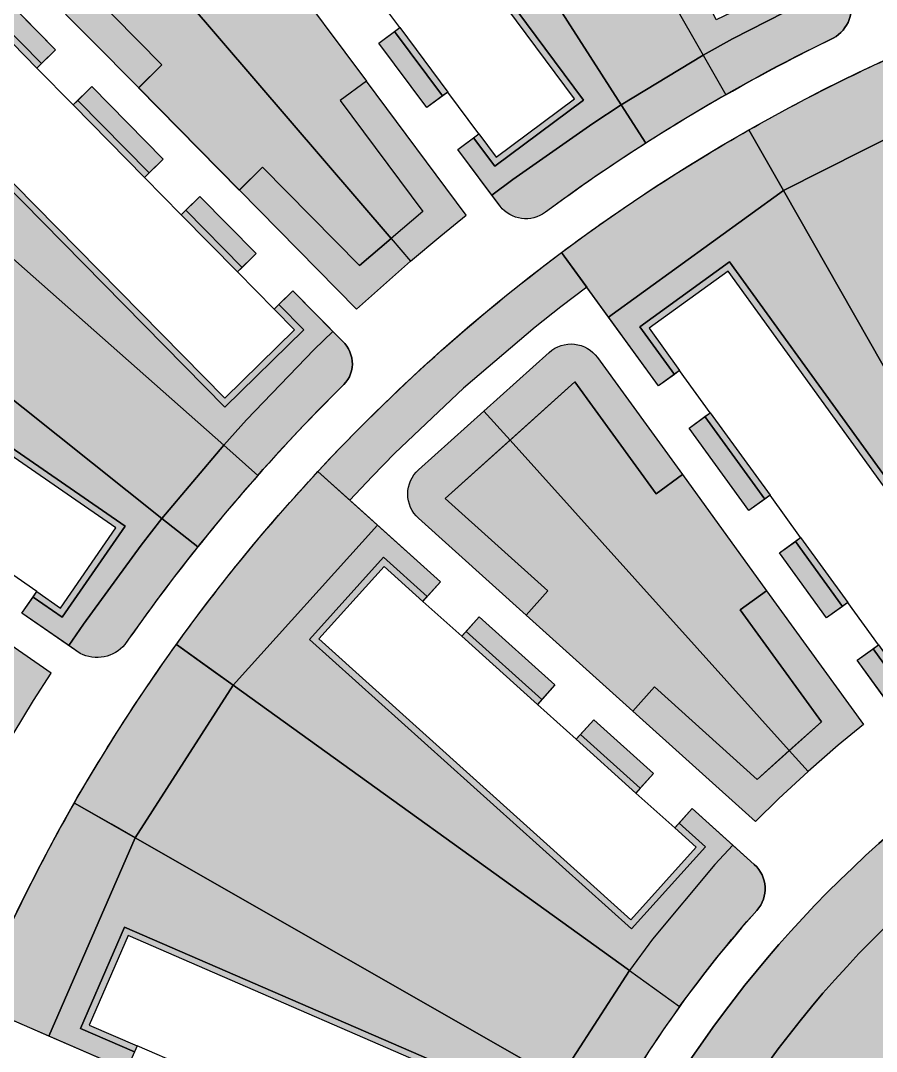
# Model space of a CAD drawing. Header units: millimetres. Extents: x 2240546 to 2245671, y 376439 to 383894.
# Drawn here: x 2243462.3 to 2243593.5, y 378367.7 to 378525.8 of the extents above; entities that cross this region are included whole.
import ezdxf

# ---------------------------------------------------------------- set-up
doc = ezdxf.new("R2010")
doc.units = ezdxf.units.MM
for name, color, linetype, true_color in [('благоустройство_внутридворовые_дороги', 7, 'Continuous', 0x000000), ('благоустройство_внутридворовые_площадки', 7, 'Continuous', 0x000000), ('благоустройство_внутриквартальные_дороги_парковки', 7, 'Continuous', 0x000000), ('благоустройство_зеленые насаждения', 7, 'Continuous', 0x000000), ('благоустройство_озеленение', 7, 'Continuous', 0x000000), ('благоустройство_отмостка', 7, 'Continuous', 0x000000), ('благоустройство_парковка', 7, 'Continuous', 0x000000), ('благоустройство_спорт', 7, 'Continuous', 0x000000)]:
    doc.layers.add(name, color=color, linetype=linetype, true_color=true_color)
for name, color, linetype, transparency in [('благоустройство_штриховка_внутридомовые_площадки', 221, 'Continuous', 0.5), ('благоустройство_штриховка_зеленые насаждения', 90, 'Continuous', 0.5), ('благоустройство_штриховка_озеленение', 105, 'Continuous', 0.5), ('благоустройство_штриховка_отмостка', 160, 'Continuous', 0.5), ('благоустройство_штриховка_парковка', 252, 'Continuous', 0.5), ('благоустройство_штриховка_спорт', 165, 'Continuous', 0.5)]:
    doc.layers.add(name, color=color, linetype=linetype, transparency=transparency)

msp = doc.modelspace()

# ---------------------------------------------------------------- hatches: boundary and pattern name
at = {"layer": 'благоустройство_штриховка_внутридомовые_площадки'}
h = msp.add_hatch(color=256, dxfattribs=at)
h.dxf.hatch_style = 1
edge = h.paths.add_edge_path()
edge.add_line((2243552.46131384, 378480.282424538), (2243545.259050907, 378490.220974117))
edge.add_arc((2243710.765032439, 378268.5533342677), 276.6383423880447, 119.6369249131792, 126.7464990737927, ccw=False)
edge.add_line((2243573.966785707, 378509.000859042), (2243579.265714299, 378499.6942706886))
edge.add_line((2243579.265714299, 378499.6942706886), (2243552.46131384, 378480.282424538))
h = msp.add_hatch(color=256, dxfattribs=at)
h.dxf.hatch_style = 1
edge = h.paths.add_edge_path()
edge.add_arc((2243710.765032456, 378268.5533342469), 276.6383424154741, 137.170087753151, 144.2673242001609, ccw=False)
edge.add_line((2243507.885374113, 378456.6187928646), (2243517.007844565, 378448.4039312209))
edge.add_line((2243517.007844565, 378448.4039312209), (2243494.907991005, 378423.84699579))
edge.add_line((2243494.907991005, 378423.84699579), (2243486.203691707, 378430.1113013518))
h = msp.add_hatch(color=256, dxfattribs=at)
h.dxf.hatch_style = 1
edge = h.paths.add_edge_path()
edge.add_arc((2243710.76503251, 378268.5533342208), 276.6383424749548, 150.2598012937497, 157.385551789985, ccw=False)
edge.add_line((2243470.564472544, 378405.7847574423), (2243479.860765886, 378400.4701680286))
edge.add_line((2243479.860765886, 378400.4701680286), (2243466.642505674, 378370.0466230443))
edge.add_line((2243466.642505674, 378370.0466230443), (2243455.396504688, 378374.9285546681))
at = {"layer": 'благоустройство_штриховка_зеленые насаждения'}
h = msp.add_hatch(color=256, dxfattribs=at)
h.dxf.hatch_style = 1
h.paths.add_polyline_path([(2243514.154310849, 378575.6192811422), (2243529.958523626, 378585.1874524048), (2243566.939416164, 378520.4632306718), (2243554.363666244, 378512.8493509231)])
h = msp.add_hatch(color=256, dxfattribs=at)
h.dxf.hatch_style = 1
h.paths.add_polyline_path([(2243494.907991005, 378423.84699579), (2243555.659036684, 378380.1257150419), (2243544.848126687, 378363.3176033436), (2243479.860765886, 378400.4701680286)])
h.paths.add_polyline_path([(2243604.096893894, 378512.2525234353), (2243634.17534873, 378443.6209095495), (2243616.302036558, 378434.6468182977), (2243579.265714299, 378499.6942706886)])
h = msp.add_hatch(color=256, dxfattribs=at)
h.dxf.hatch_style = 1
h.paths.add_polyline_path([(2243425.719481484, 378495.9044917342), (2243437.602319675, 378510.0509438718), (2243493.449219631, 378460.6745620545), (2243483.993546704, 378449.4179604802)])
h = msp.add_hatch(color=256, dxfattribs=at)
h.dxf.hatch_style = 1
edge = h.paths.add_edge_path()
edge.add_line((2243593.66338039, 378274.5991036266), (2243545.295394621, 378276.1021769981))
edge.add_arc((2243710.997436292, 378268.3318569374), 165.8841297050037, 116.28798406893279, 177.3151770714431, ccw=False)
edge.add_line((2243637.530146722, 378417.0601388852), (2243660.298217439, 378385.6420135075))
edge.add_line((2243660.298217439, 378385.6420135075), (2243658.747447706, 378340.0858715458))
edge.add_arc((2243652.743305081, 378338.6192884027), 6.180662972521711, 13.72639730233035, 109.4985481450196)
edge.add_line((2243650.680305019, 378344.4454900405), (2243596.954704733, 378321.4327583911))
edge.add_arc((2243599.334540586, 378315.4295750044), 6.457695367909973, 111.6248093942227, 178.8198301808216)
edge.add_line((2243592.878215078, 378315.5625802335), (2243591.64015812, 378279.1928360176))
edge.add_arc((2243597.239879109, 378278.9167157524), 5.606524552646424, 177.1770518018655, 230.3633112517504)
at = {"layer": 'благоустройство_штриховка_озеленение'}
h = msp.add_hatch(color=256, dxfattribs=at)
h.dxf.hatch_style = 1
h.paths.add_polyline_path([(2243562.003823485, 378586.222160274), (2243556.349988487, 378597.9358974691), (2243529.958523626, 378585.1874524048), (2243566.939416164, 378520.4632306718), (2243571.471364759, 378522.9991264229), (2243584.772627907, 378529.8471347567), (2243588.386939678, 378531.5610515658), (2243584.579653057, 378539.4490700372), (2243581.875258928, 378538.1404555772), (2243584.233030662, 378533.267861641), (2243568.970359204, 378525.8825035459), (2243540.061936058, 378585.6249312242), (2243555.324602662, 378593.0102993546), (2243559.253296391, 378584.8912227862)])
h.paths.add_polyline_path([(2243562.737858507, 378577.6899929176), (2243565.481279534, 378579.0174918894), (2243572.271332272, 378564.949714295), (2243569.541786494, 378563.6289293416)], flags=17)
h.paths.add_polyline_path([(2243573.026342048, 378556.4277130337), (2243575.748781773, 378557.7450594778), (2243581.102193863, 378546.6537449392), (2243578.39069366, 378545.3416919603)], flags=17)
h = msp.add_hatch(color=256, dxfattribs=at)
h.dxf.hatch_style = 1
h.paths.add_polyline_path([(2243503.147427609, 378541.272611398), (2243505.567885494, 378543.0704679721), (2243514.882237853, 378530.5305414305), (2243512.465698735, 378528.7355956202)], flags=17)
h.paths.add_polyline_path([(2243517.237954998, 378522.314892546), (2243519.65248716, 378524.1083476386), (2243526.99610511, 378514.2216237847), (2243524.584662581, 378512.4304635954)], flags=17)
h.paths.add_polyline_path([(2243498.375165686, 378547.6933220872), (2243490.614458953, 378558.1347549729), (2243514.154310849, 378575.6192811421), (2243554.363666244, 378512.8493509231), (2243550.0273341, 378510.0167116238), (2243537.773808614, 378501.390900097), (2243534.579888601, 378498.9826571768), (2243529.356928153, 378506.0097479963), (2243531.766363722, 378507.7994174652), (2243535.000088037, 378503.445849574), (2243548.611624275, 378513.5561777349), (2243509.036946977, 378566.8356250929), (2243495.425404096, 378556.725305881), (2243500.797630529, 378549.4926693807)])
h = msp.add_hatch(color=256, dxfattribs=at)
h.dxf.hatch_style = 1
h.paths.add_polyline_path([(2243465.517546307, 378519.1890340692), (2243467.667721689, 378521.30625666), (2243458.497083459, 378530.6254549479), (2243437.602319676, 378510.0509438723), (2243493.449219631, 378460.6745620545), (2243496.931677238, 378464.5429513866), (2243507.324209239, 378475.3105016481), (2243510.191591274, 378478.0935202388), (2243504.050335002, 378484.334261996), (2243501.911710045, 378482.2284128124), (2243505.716943893, 378478.3639523439), (2243493.635074812, 378466.4676884827), (2243447.06883892, 378513.7587052665), (2243459.150486541, 378525.6551940348)])
h.paths.add_polyline_path([(2243471.084814586, 378513.5351139582), (2243473.233223082, 378515.6505967425), (2243484.189640344, 378504.5166906358), (2243482.044710192, 378502.4046328885)], flags=17)
h.paths.add_polyline_path([(2243487.657714023, 378496.7042653738), (2243489.800862774, 378498.8145690214), (2243498.439110236, 378490.0363859832), (2243496.298703878, 378487.9287826995)], flags=17)
h = msp.add_hatch(color=256, dxfattribs=at)
h.dxf.hatch_style = 1
edge = h.paths.add_edge_path()
edge.add_arc((2243710.765032455, 378268.5533342401), 276.6383424200491, 113.64021781703599, 119.6369249132874, ccw=False)
edge.add_line((2243599.835226152, 378521.9765979124), (2243602.464543202, 378515.9771450292))
edge.add_line((2243602.464543202, 378515.9771450292), (2243604.096893894, 378512.2525234353))
edge.add_line((2243604.096893894, 378512.2525234353), (2243579.265714299, 378499.6942706887))
edge.add_line((2243579.265714299, 378499.6942706887), (2243577.213442379, 378503.298706874))
edge.add_line((2243577.213442379, 378503.298706874), (2243573.966785707, 378509.000859042))
h = msp.add_hatch(color=256, dxfattribs=at)
h.dxf.hatch_style = 1
edge = h.paths.add_edge_path()
edge.add_line((2243554.363666244, 378512.8493509231), (2243566.939416164, 378520.4632306718))
edge.add_line((2243566.939416164, 378520.4632306718), (2243570.412078881, 378514.3853516299))
edge.add_arc((2243710.997436092, 378268.3318572802), 283.3841293083692, 119.7419603053081, 122.6429372631651)
edge.add_line((2243558.139479996, 378506.9550120706), (2243554.363666244, 378512.8493509231))
h = msp.add_hatch(color=256, dxfattribs=at)
h.dxf.hatch_style = 1
h.paths.add_polyline_path([(2243552.46131384, 378480.282424538), (2243579.265714299, 378499.6942706886), (2243616.302036558, 378434.6468182977), (2243611.147201465, 378431.6040704582), (2243598.693718723, 378423.302048016), (2243595.479314931, 378420.9210070766), (2243590.571418929, 378427.6935129131), (2243593.002290627, 378429.4539592065), (2243596.183459349, 378425.0618405656), (2243609.916094415, 378435.0070657758), (2243570.987415741, 378488.7603221484), (2243557.238254277, 378478.8031236966), (2243562.539274556, 378471.5181284833), (2243560.095270637, 378469.7481717875)])
h.paths.add_polyline_path([(2243564.789645658, 378463.2703079098), (2243567.231626763, 378465.0387996766), (2243576.393878416, 378452.3873109477), (2243573.955847042, 378450.6216795904)], flags=17)
h.paths.add_polyline_path([(2243578.650227837, 378444.143807745), (2243581.086236396, 378445.9079741715), (2243588.309932649, 378435.9332959825), (2243585.877038134, 378434.1713847583)], flags=17)
h = msp.add_hatch(color=256, dxfattribs=at)
h.dxf.hatch_style = 1
h.paths.add_polyline_path([(2243409.061108582, 378471.7740544915), (2243425.719481484, 378495.9044917342), (2243483.993546704, 378449.4179604802), (2243480.800228704, 378445.3408634957), (2243471.975329301, 378433.2299319833), (2243469.726559723, 378429.9217913509), (2243462.519649991, 378434.8937395742), (2243464.237774489, 378437.3825203213), (2243468.700736309, 378434.3015252694), (2243478.33353393, 378448.2550862589), (2243423.715341597, 378485.9606251126), (2243414.082534805, 378472.0070704574), (2243421.496904636, 378466.888577922), (2243419.769559653, 378464.3864408871)])
h.paths.add_polyline_path([(2243426.35455098, 378459.8435456368), (2243428.080475689, 378462.3436253419), (2243440.935491232, 378453.4691960107), (2243439.212339735, 378450.9731334272)], flags=17)
h.paths.add_polyline_path([(2243445.797331063, 378446.4302381761), (2243447.519062287, 378448.9242434293), (2243457.654191217, 378441.9274813368), (2243455.934646443, 378439.4366432559)], flags=17)
h = msp.add_hatch(color=256, dxfattribs=at)
h.dxf.hatch_style = 1
edge = h.paths.add_edge_path()
edge.add_arc((2243710.765032446, 378268.5533342554), 276.6383424020987, 126.7464990734228, 137.1700877530171, ccw=False)
edge.add_line((2243545.259050907, 378490.2209741171), (2243549.115148731, 378484.8998660482))
edge.add_line((2243549.115148731, 378484.8998660482), (2243545.137036011, 378481.8685170563))
edge.add_line((2243545.137036011, 378481.8685170563), (2243541.213274159, 378478.762168169))
edge.add_line((2243541.213274159, 378478.762168169), (2243530.203461583, 378469.3818912695))
edge.add_line((2243530.203461583, 378469.3818912695), (2243519.711245627, 378459.4265215856))
edge.add_line((2243519.711245627, 378459.4265215856), (2243516.207199199, 378455.8534320408))
edge.add_line((2243516.207199199, 378455.8534320408), (2243512.771981435, 378452.2183617244))
edge.add_line((2243512.771981435, 378452.2183617244), (2243507.885374113, 378456.6187928645))
h = msp.add_hatch(color=256, dxfattribs=at)
h.dxf.hatch_style = 1
edge = h.paths.add_edge_path()
edge.add_line((2243483.993546704, 378449.4179604802), (2243493.449219631, 378460.6745620545))
edge.add_line((2243493.449219631, 378460.6745620545), (2243498.693437068, 378456.0379486932))
edge.add_arc((2243710.99743685, 378268.3318564825), 283.3841304242147, 138.5188708546422, 141.4198490001532)
edge.add_line((2243489.465702599, 378445.0526987628), (2243483.993546704, 378449.4179604802))
h = msp.add_hatch(color=256, dxfattribs=at)
h.dxf.hatch_style = 1
h.paths.add_polyline_path([(2243517.007844565, 378448.4039312209), (2243526.67530704, 378439.698299729), (2243524.656698291, 378437.4552604351), (2243517.959767084, 378443.4821146432), (2243506.617691321, 378430.8785448429), (2243555.950409073, 378386.4815062066), (2243567.292722282, 378399.0848669257), (2243563.261809962, 378402.7128728322), (2243565.269561602, 378404.9438479151), (2243571.486453076, 378399.3454847201), (2243568.762479997, 378396.3830276098), (2243559.205694209, 378384.8957970655), (2243555.659036684, 378380.1257150419), (2243494.907991005, 378423.84699579)])
h.paths.add_polyline_path([(2243530.603213539, 378432.1037375745), (2243532.62014992, 378434.344918565), (2243544.228008213, 378423.8919442488), (2243542.214337287, 378421.6543917686)], flags=17)
h.paths.add_polyline_path([(2243548.160865184, 378416.3028575247), (2243550.172863738, 378418.5385516974), (2243559.324723718, 378410.2972245811), (2243557.315299711, 378408.0643911961)], flags=17)
h = msp.add_hatch(color=256, dxfattribs=at)
h.dxf.hatch_style = 1
edge = h.paths.add_edge_path()
edge.add_line((2243486.203691707, 378430.1113013517), (2243491.538079589, 378426.2722518702))
edge.add_line((2243491.538079589, 378426.2722518702), (2243494.907991005, 378423.84699579))
edge.add_line((2243494.907991005, 378423.84699579), (2243479.860765886, 378400.4701680287))
edge.add_line((2243479.860765886, 378400.4701680287), (2243476.26461624, 378402.526047521))
edge.add_line((2243476.26461624, 378402.526047521), (2243470.564472544, 378405.7847574422))
edge.add_arc((2243710.765032425, 378268.553334267), 276.6383423784119, 144.2673241997732, 150.2598012933641, ccw=False)
h = msp.add_hatch(color=256, dxfattribs=at)
h.dxf.hatch_style = 1
h.paths.add_polyline_path([(2243466.642505675, 378370.0466230452), (2243479.860765886, 378400.4701680287), (2243544.848126687, 378363.3176033436), (2243541.933436723, 378358.0271698151), (2243535.441234255, 378344.5414693804), (2243533.886772723, 378340.8556320221), (2243526.217250257, 378344.1850007882), (2243527.413266028, 378346.9377872286), (2243532.387358095, 378344.7770098392), (2243539.143975358, 378360.3282443087), (2243478.271905679, 378386.775280704), (2243471.515280386, 378371.224053457), (2243479.778580435, 378367.6338578064), (2243478.576104552, 378364.866202575)])
h.paths.add_polyline_path([(2243485.914487312, 378361.6805828258), (2243487.115968113, 378364.4459477497), (2243501.442884769, 378358.2212634763), (2243500.243346953, 378355.4603705864)], flags=17)
h.paths.add_polyline_path([(2243507.581723463, 378352.2747535498), (2243508.7802662, 378355.033356134), (2243520.07587684, 378350.1256979408), (2243518.878865989, 378347.3706211924)], flags=17)
h = msp.add_hatch(color=256, dxfattribs=at)
h.dxf.hatch_style = 1
edge = h.paths.add_edge_path()
edge.add_line((2243555.659036684, 378380.1257150419), (2243563.350385791, 378374.5904089432))
edge.add_arc((2243709.707870053, 378269.1608431012), 180.377123142444, 144.2326625489847, 150.2691704766696)
edge.add_line((2243553.074726683, 378358.6145459377), (2243544.848126687, 378363.3176033436))
edge.add_line((2243544.848126687, 378363.3176033436), (2243555.659036684, 378380.1257150419))
at = {"layer": 'благоустройство_штриховка_отмостка'}
h = msp.add_hatch(color=256, dxfattribs=at)
h.dxf.hatch_style = 1
h.paths.add_polyline_path([(2243500.797630529, 378549.4926693807), (2243495.425404096, 378556.725305881), (2243509.036946977, 378566.8356250929), (2243548.611624275, 378513.5561777349), (2243535.000088037, 378503.445849574), (2243531.766363722, 378507.7994174652), (2243532.569138981, 378508.3956991797), (2243535.206581049, 378504.8449069711), (2243547.212567553, 378513.7626706478), (2243508.830453573, 378565.4365682233), (2243496.82446121, 378556.5188124403), (2243501.600404663, 378550.0889502593)])
h.paths.add_polyline_path([(2243519.65248716, 378524.1083476386), (2243520.455262419, 378524.7046293531), (2243527.798879854, 378514.8179051165), (2243526.99610511, 378514.2216237849)], flags=17)
h.paths.add_polyline_path([(2243505.567885494, 378543.0704679721), (2243506.370660753, 378543.6667496864), (2243515.685013112, 378531.126823145), (2243514.882237853, 378530.5305414306)], flags=17)
h = msp.add_hatch(color=256, dxfattribs=at)
h.dxf.hatch_style = 1
h.paths.add_polyline_path([(2243470.372270775, 378512.8334903297), (2243471.084814586, 378513.5351139584), (2243482.044710192, 378502.4046328884), (2243481.332164386, 378501.7030072948)], flags=17)
h.paths.add_polyline_path([(2243486.945173156, 378496.0026446442), (2243487.657714023, 378496.7042653738), (2243496.298703878, 378487.9287826995), (2243495.586158072, 378487.2271571059)], flags=17)
h.paths.add_polyline_path([(2243465.517546307, 378519.1890340693), (2243459.150486541, 378525.6551940348), (2243447.06883892, 378513.7587052665), (2243493.635074812, 378466.4676884827), (2243505.716943893, 378478.3639523439), (2243501.911710045, 378482.2284128125), (2243501.199164238, 378481.5267872187), (2243504.302558518, 378478.3750901111), (2243493.645995611, 378467.8818595372), (2243448.483010195, 378513.747784931), (2243459.139566203, 378524.2410225119), (2243464.8050005, 378518.4874084755)])
h = msp.add_hatch(color=256, dxfattribs=at)
h.dxf.hatch_style = 1
h.paths.add_polyline_path([(2243567.231626763, 378465.0387996766), (2243568.041543578, 378465.6253444352), (2243577.203790591, 378452.9738523464), (2243576.393878416, 378452.3873109478)], flags=17)
h.paths.add_polyline_path([(2243581.086236396, 378445.9079741715), (2243581.896149704, 378446.4945163911), (2243589.119849463, 378436.5198407411), (2243588.309932649, 378435.9332959826)], flags=17)
h.paths.add_polyline_path([(2243562.539274556, 378471.5181284833), (2243557.238254277, 378478.8031236966), (2243570.987415741, 378488.7603221484), (2243609.916094415, 378435.0070657758), (2243596.183459349, 378425.0618405656), (2243593.002290627, 378429.4539592066), (2243593.812204852, 378430.0405020898), (2243596.40657865, 378426.458119092), (2243608.519380093, 378435.2302547891), (2243570.764043158, 378487.3638610053), (2243558.651238727, 378478.5917352829), (2243563.349191024, 378472.1046729912)])
h = msp.add_hatch(color=256, dxfattribs=at)
h.dxf.hatch_style = 1
h.paths.add_polyline_path([(2243421.496904636, 378466.888577922), (2243414.082534805, 378472.0070704574), (2243423.715341597, 378485.9606251126), (2243478.33353393, 378448.2550862589), (2243468.700736309, 378434.3015252694), (2243464.237774489, 378437.3825203213), (2243464.805893567, 378438.2054664041), (2243468.445908606, 378435.6925909783), (2243476.942468892, 378448.0002586793), (2243423.970168759, 378484.5695597771), (2243415.473600384, 378472.2618976636), (2243422.065023845, 378467.7115241927)])
h.paths.add_polyline_path([(2243428.080475689, 378462.3436253419), (2243428.648593307, 378463.1665693081), (2243441.503610441, 378454.2921422815), (2243440.935491232, 378453.4691960107)], flags=17)
h.paths.add_polyline_path([(2243447.519062287, 378448.9242434293), (2243448.087177558, 378449.7471839959), (2243458.222310425, 378442.7504276076), (2243457.654191217, 378441.9274813368)], flags=17)
h = msp.add_hatch(color=256, dxfattribs=at)
h.dxf.hatch_style = 1
h.paths.add_polyline_path([(2243529.934276711, 378431.3604183162), (2243530.603213539, 378432.1037375746), (2243542.214337287, 378421.6543917686), (2243541.545395737, 378420.9110767592)], flags=17)
h.paths.add_polyline_path([(2243547.491923634, 378415.5595425153), (2243548.160865184, 378416.3028575248), (2243557.315299711, 378408.064391196), (2243556.646358591, 378407.3210766644)], flags=17)
h.paths.add_polyline_path([(2243524.656698291, 378437.4552604351), (2243517.959767084, 378443.4821146432), (2243506.617691321, 378430.8785448429), (2243555.950409073, 378386.4815062066), (2243567.292722282, 378399.0848669257), (2243563.261809962, 378402.7128728322), (2243562.592868566, 378401.9695579929), (2243565.880672188, 378399.0107228865), (2243555.876244369, 378387.8939947311), (2243508.029720844, 378430.9531232717), (2243518.034141355, 378442.0698580032), (2243523.987756741, 378436.7119454257)])
h = msp.add_hatch(color=256, dxfattribs=at)
h.dxf.hatch_style = 1
h.paths.add_polyline_path([(2243479.778580435, 378367.6338578064), (2243471.515280386, 378371.224053457), (2243478.271905679, 378386.775280704), (2243539.143975358, 378360.3282443087), (2243532.387358095, 378344.7770098392), (2243527.413266028, 378346.9377872286), (2243527.811754536, 378347.854960554), (2243531.868549761, 378346.0923852529), (2243537.828187815, 378359.80927029), (2243478.790589823, 378385.4596189721), (2243472.830942752, 378371.742737852), (2243480.177068943, 378368.5510311319)])
h.paths.add_polyline_path([(2243508.7802662, 378355.033356134), (2243509.178754708, 378355.9505294594), (2243520.474364482, 378351.0428692726), (2243520.07587684, 378350.1256979409)], flags=17)
h.paths.add_polyline_path([(2243487.514454469, 378365.36311612), (2243501.841373277, 378359.1384368017), (2243501.442884769, 378358.2212634762), (2243487.115968113, 378364.4459477497)], flags=17)
at = {"layer": 'благоустройство_штриховка_парковка'}
h = msp.add_hatch(color=256, dxfattribs=at)
h.dxf.hatch_style = 1
edge = h.paths.add_edge_path()
edge.add_line((2243480.425820818, 378515.4700541939), (2243465.545369455, 378530.5486241668))
edge.add_arc((2243470.304803576, 378533.703576104), 5.710160669862305, 133.6340874328012, 213.5397544226485, ccw=False)
edge.add_line((2243466.364505727, 378537.8363702842), (2243474.32242504, 378544.6525400724))
edge.add_line((2243474.32242504, 378544.6525400724), (2243477.349438943, 378541.1184679921))
edge.add_line((2243477.349438943, 378541.1184679921), (2243469.129560498, 378534.0778805426))
edge.add_line((2243469.129560498, 378534.0778805426), (2243483.988572835, 378518.9781591535))
edge.add_line((2243483.988572835, 378518.9781591535), (2243480.425820818, 378515.4700541939))
h = msp.add_hatch(color=256, dxfattribs=at)
h.dxf.hatch_style = 1
edge = h.paths.add_edge_path()
edge.add_line((2243566.939416164, 378520.4632306718), (2243570.412078881, 378514.3853516298))
edge.add_arc((2243710.997436338, 378268.331856853), 283.3841298012052, 115.97088857796669, 119.7419603056284, ccw=False)
edge.add_arc((2243584.35240697, 378527.7525760339), 5.305088757520658, 298.6926585828862, 381.2894773508476)
edge.add_line((2243589.295465461, 378529.6787482686), (2243588.386939678, 378531.5610515657))
edge.add_line((2243588.386939678, 378531.5610515657), (2243584.772627907, 378529.8471347567))
edge.add_line((2243584.772627907, 378529.8471347567), (2243571.471364759, 378522.9991264229))
edge.add_line((2243571.471364759, 378522.9991264229), (2243566.939416164, 378520.4632306718))
h = msp.add_hatch(color=256, dxfattribs=at)
h.dxf.hatch_style = 1
h.paths.add_polyline_path([(2243511.330462561, 378513.499427915), (2243523.967732361, 378496.4969551757), (2243519.123085337, 378492.3472756018), (2243522.096772731, 378488.8754628084), (2243526.739003126, 378492.7684239037), (2243530.633728298, 378495.9101415409), (2243515.344337094, 378516.4808392712)])
h = msp.add_hatch(color=256, dxfattribs=at)
h.dxf.hatch_style = 1
edge = h.paths.add_edge_path()
edge.add_line((2243554.363666244, 378512.8493509231), (2243558.139479996, 378506.9550120706))
edge.add_arc((2243710.997436389, 378268.3318567959), 283.3841298766167, 122.6429372610146, 126.4161558119668)
edge.add_arc((2243539.769040435, 378500.3765253005), 4.997528691617219, 217.9216907156342, 306.87096402740406, ccw=False)
edge.add_line((2243535.826732552, 378497.3051247112), (2243534.579888598, 378498.9826571748))
edge.add_line((2243534.579888598, 378498.9826571748), (2243537.773808614, 378501.390900097))
edge.add_line((2243537.773808614, 378501.390900097), (2243550.0273341, 378510.0167116238))
edge.add_line((2243550.0273341, 378510.0167116238), (2243554.363666244, 378512.8493509231))
h = msp.add_hatch(color=256, dxfattribs=at)
h.dxf.hatch_style = 1
h.paths.add_polyline_path([(2243495.856682258, 378499.7892200134), (2243499.419434275, 378503.2973249732), (2243514.278446851, 378488.1976033409), (2243519.123085337, 378492.3472756018), (2243522.096772731, 378488.8754628085), (2243513.833941166, 378481.5207379186)])
h = msp.add_hatch(color=256, dxfattribs=at)
h.dxf.hatch_style = 1
edge = h.paths.add_edge_path()
edge.add_line((2243493.449219631, 378460.6745620545), (2243498.693437068, 378456.037948693))
edge.add_arc((2243710.997436204, 378268.3318570184), 283.3841295852507, 134.7454722287223, 138.5188708493486, ccw=False)
edge.add_arc((2243508.526569217, 378473.1691655095), 4.647555023455159, 309.8839216507624, 407.6461267691753)
edge.add_line((2243511.657662661, 378476.6036991808), (2243510.191591274, 378478.0935202387))
edge.add_line((2243510.191591274, 378478.0935202387), (2243507.324209239, 378475.3105016481))
edge.add_line((2243507.324209239, 378475.3105016481), (2243496.931677238, 378464.5429513866))
edge.add_line((2243496.931677238, 378464.5429513866), (2243493.449219631, 378460.6745620545))
h = msp.add_hatch(color=256, dxfattribs=at)
h.dxf.hatch_style = 1
edge = h.paths.add_edge_path()
edge.add_line((2243533.34249384, 378465.8911635301), (2243543.363099439, 378474.900680449))
edge.add_arc((2243546.706071923, 378471.1825444951), 4.999999999731841, 35.93007268639798, 131.9586798550857, ccw=False)
edge.add_line((2243550.754740728, 378474.1165316969), (2243563.776749824, 378456.1471956416))
edge.add_line((2243563.776749824, 378456.1471956416), (2243559.727165555, 378453.2144717061))
edge.add_line((2243559.727165555, 378453.2144717061), (2243547.296132647, 378470.368307664))
edge.add_line((2243547.296132647, 378470.368307664), (2243537.354429944, 378461.429732264))
edge.add_line((2243537.354429944, 378461.429732264), (2243533.34249384, 378465.8911635301))
h.paths.add_polyline_path([(2243576.68629414, 378438.3330520284), (2243591.530359503, 378417.8494233511), (2243587.658324144, 378414.6716960699), (2243583.027286777, 378410.639713136), (2243580.15679673, 378413.8318113394), (2243585.06774278, 378418.2464921352), (2243572.636709871, 378435.400328093)])
h = msp.add_hatch(color=256, dxfattribs=at)
h.dxf.hatch_style = 1
edge = h.paths.add_edge_path()
edge.add_line((2243523.322567225, 378456.8822570845), (2243533.34249384, 378465.8911635292))
edge.add_line((2243533.34249384, 378465.8911635292), (2243537.354429944, 378461.429732264))
edge.add_line((2243537.354429944, 378461.429732264), (2243527.412791461, 378452.4912146028))
edge.add_line((2243527.412791461, 378452.4912146028), (2243543.155154639, 378438.3150837714))
edge.add_line((2243543.155154639, 378438.3150837714), (2243539.810446906, 378434.5985083832))
edge.add_line((2243539.810446906, 378434.5985083832), (2243523.319672475, 378449.4485898829))
edge.add_arc((2243526.665539709, 378453.1641211302), 4.999999999967756, 131.9586798528559, 227.9966969511524, ccw=False)
h.paths.add_polyline_path([(2243559.503492935, 378423.5932672351), (2243575.245856655, 378409.4171359154), (2243580.15679673, 378413.8318113394), (2243583.027286775, 378410.6397131343), (2243578.528146553, 378406.4614061974), (2243574.958594953, 378402.9473046022), (2243556.158785202, 378419.8766918469)])
h = msp.add_hatch(color=256, dxfattribs=at)
h.dxf.hatch_style = 1
edge = h.paths.add_edge_path()
edge.add_line((2243483.993546704, 378449.4179604802), (2243489.465702599, 378445.0526987627))
edge.add_arc((2243710.99743605, 378268.3318571195), 283.3841294018603, 141.4198490000473, 145.1929223650216)
edge.add_arc((2243474.02806406, 378433.7361003389), 5.627973746220984, 242.70248865447678, 319.6436991504703, ccw=False)
edge.add_line((2243471.447013636, 378428.73487377), (2243469.726559723, 378429.9217913509))
edge.add_line((2243469.726559723, 378429.9217913509), (2243471.975329301, 378433.2299319833))
edge.add_line((2243471.975329301, 378433.2299319833), (2243480.800228704, 378445.3408634957))
edge.add_line((2243480.800228704, 378445.3408634957), (2243483.993546704, 378449.4179604802))
h = msp.add_hatch(color=256, dxfattribs=at)
h.dxf.hatch_style = 1
h.paths.add_polyline_path([(2243443.041766093, 378436.1824248317), (2243460.479265229, 378424.1525332141), (2243457.227862277, 378418.6644712829), (2243461.161119852, 378416.334416955), (2243464.303215857, 378421.5144420708), (2243467.014887796, 378425.7181167194), (2243445.882359601, 378440.2971582321)])
h = msp.add_hatch(color=256, dxfattribs=at)
h.dxf.hatch_style = 1
edge = h.paths.add_edge_path()
edge.add_arc((2243630.06770426, 378418.8368876113), 5.00000000048419, 35.93007266890288, 118.2678576744392, ccw=False)
edge.add_line((2243634.116373067, 378421.7708748122), (2243637.530146722, 378417.0601388853))
edge.add_arc((2243710.997436292, 378268.3318569377), 165.8841297044978, 116.2879840686712, 177.3151770715359)
edge.add_line((2243545.295394621, 378276.1021769981), (2243541.495360422, 378276.2202660631))
edge.add_arc((2243541.681725198, 378282.2173710457), 6.00000000018392, 175.3116876674162, 268.2200611966028, ccw=False)
edge.add_arc((2243710.997436289, 378268.3318569402), 175.8841297013758, 118.26785767967559, 175.3116876644327, ccw=False)
h = msp.add_hatch(color=256, dxfattribs=at)
h.dxf.hatch_style = 1
edge = h.paths.add_edge_path()
edge.add_line((2243555.659036684, 378380.1257150419), (2243563.350385791, 378374.5904089433))
edge.add_arc((2243709.707870092, 378269.1608430884), 180.3771231816671, 138.2294575924533, 144.2326625529465, ccw=False)
edge.add_arc((2243571.450166055, 378392.6496485474), 5.000000000983829, 318.2294576068837, 407.9966969614184)
edge.add_line((2243574.796033289, 378396.3651797961), (2243571.486453065, 378399.3454847077))
edge.add_line((2243571.486453065, 378399.3454847077), (2243568.762479997, 378396.3830276098))
edge.add_line((2243568.762479997, 378396.3830276098), (2243559.205694209, 378384.8957970655))
edge.add_line((2243559.205694209, 378384.8957970655), (2243555.659036684, 378380.1257150419))
at = {"layer": 'благоустройство_штриховка_спорт'}
h = msp.add_hatch(color=256, dxfattribs=at)
h.dxf.hatch_style = 1
h.paths.add_polyline_path([(2243477.349438943, 378541.1184679921), (2243485.569321138, 378548.1590586531), (2243498.206742617, 378531.1563818409), (2243502.220617149, 378534.1377931971), (2243515.344337094, 378516.4808392713), (2243511.330462561, 378513.4994279151), (2243523.967732361, 378496.4969551758), (2243519.123085337, 378492.3472756017)])
h = msp.add_hatch(color=256, dxfattribs=at)
h.dxf.hatch_style = 1
h.paths.add_polyline_path([(2243480.425820818, 378515.4700541939), (2243483.988572835, 378518.9781591535), (2243469.129560498, 378534.0778805426), (2243477.349573175, 378541.1183112747), (2243519.123085337, 378492.3472756016), (2243514.278446851, 378488.197603341), (2243499.419434275, 378503.2973249732), (2243495.856682258, 378499.7892200135)])
h = msp.add_hatch(color=256, dxfattribs=at)
h.dxf.hatch_style = 1
h.paths.add_polyline_path([(2243537.354429944, 378461.4297322641), (2243547.296132647, 378470.368307664), (2243559.727165555, 378453.2144717061), (2243563.776749824, 378456.1471956416), (2243576.68629414, 378438.3330520284), (2243572.636709871, 378435.400328093), (2243585.06774278, 378418.2464921352), (2243580.15679673, 378413.8318113395)])
h = msp.add_hatch(color=256, dxfattribs=at)
h.dxf.hatch_style = 1
h.paths.add_polyline_path([(2243527.412791461, 378452.4912146029), (2243537.354429944, 378461.4297322641), (2243580.15679673, 378413.8318113395), (2243575.245856655, 378409.4171359155), (2243559.503492935, 378423.5932672351), (2243556.158785202, 378419.8766918469), (2243539.810446906, 378434.5985083831), (2243543.155154639, 378438.3150837713)])

# ---------------------------------------------------------------- linework, layer by layer
at = {"layer": 'благоустройство_внутридворовые_дороги'}
for points in [[(2243584.715678759, 378645.0874818445, -0.4555804817690652), (2243581.384639613, 378636.6678492101, 0.16947493970886), (2243380.111773819, 378475.6120311457, -0.4363267030768415), (2243372.90360626, 378475.2041870151), (2243311.676205278, 378528.7640688207, -0.3771138036169668), (2243310.642314336, 378536.6201723457, -0.1558862736307707), (2243540.395745666, 378719.0622719491, -0.380516742345166), (2243547.846539533, 378716.2120774227), (2243584.715678759, 378645.0874818445)], [(2243329.879863999, 378288.9370159121, -0.3639796797019351), (2243665.121825823, 378647.2389760409, -0.04476364989043202)], [(2243930.850779207, 378118.5045044117), (2243928.672157575, 378559.0517327417, 0.2579885035923074), (2243909.781614582, 378592.8305559588, 0.1072237263720519), (2243757.192028463, 378647.2002195615, 0.00366560715341383), (2243751.632156586, 378647.8367924124, 0.4545457322694516), (2243744.995901237, 378641.6966299129), (2243750.866961926, 378439.6375719848, 0.1505600290316913), (2243642.925549019, 378430.4105516394, 0.4873001188884961), (2243640.750734754, 378422.8409771863), (2243666.36479105, 378387.4956182736), (2243664.823204766, 378342.6883509234), (2243658.747447706, 378340.0858715458), (2243660.298217439, 378385.6420135075), (2243634.116373067, 378421.7708748122, 0.3755655033412492), (2243627.69973328, 378423.2406034789, 0.2541712359309507), (2243535.701800714, 378282.7077822734, 0.4291603949625217), (2243541.495360422, 378276.2202660631)], [(2243434.660718719, 378285.734149983, -0.3624750217132688), (2243678.287792891, 378543.2786541629, -0.4205746539852167)], [(2243454.923910922, 378534.2565112118), (2243467.667721689, 378521.30625666), (2243464.8050005, 378518.4874084754), (2243470.372270775, 378512.8334903297), (2243473.233223082, 378515.6505967425), (2243484.189640344, 378504.5166906358), (2243481.332164386, 378501.7030072947), (2243486.945173156, 378496.0026446442), (2243489.800862774, 378498.8145690216), (2243498.439110236, 378490.0363859832), (2243495.586158072, 378487.2271571058), (2243501.199164238, 378481.5267872187), (2243504.050335002, 378484.334261996), (2243511.657662657, 378476.6036991841, -0.4544737812667233), (2243511.506741022, 378469.6028868178, 0.04561720342838502), (2243478.316762419, 378430.0917684557, -0.3489278589339491), (2243471.447013636, 378428.73487377), (2243462.519649991, 378434.8937395742), (2243464.805893567, 378438.2054664041), (2243458.222310425, 378442.7504276076)], [(2243589.295465461, 378529.6787482686, -0.3768557204864573), (2243586.899438985, 378523.0989113877, 0.04560765892729343), (2243542.767632058, 378496.3785581547, -0.4088524421998615), (2243535.826732552, 378497.3051247112), (2243529.356928153, 378506.0097479963), (2243532.569138981, 378508.3956991797), (2243527.798879854, 378514.8179051165), (2243524.584662581, 378512.4304635954), (2243517.237954998, 378522.314892546), (2243520.455262419, 378524.7046293531), (2243515.685013112, 378531.126823145)], [(2243598.09694212, 378417.308889908), (2243590.571418929, 378427.6935129131), (2243593.812204852, 378430.0405020898), (2243589.119849463, 378436.5198407411), (2243585.877038134, 378434.1713847583), (2243578.650227837, 378444.143807745), (2243581.896149704, 378446.4945163911), (2243577.203790591, 378452.9738523464), (2243573.955847042, 378450.6216795904), (2243564.789645658, 378463.2703079098), (2243568.041543578, 378465.6253444352), (2243563.349191024, 378472.1046729912), (2243560.095270637, 378469.7481717875), (2243549.115148731, 378484.8998660482), (2243545.137036014, 378481.8685170593), (2243541.213274177, 378478.7621681835), (2243530.203461584, 378469.3818912709), (2243519.71124563, 378459.4265215883), (2243516.207199199, 378455.8534320414), (2243512.771981435, 378452.2183617244), (2243512.771981435, 378452.2183617244), (2243526.67530704, 378439.698299729), (2243523.987756741, 378436.7119454257), (2243529.934276711, 378431.3604183162), (2243532.62014992, 378434.344918565), (2243544.228008213, 378423.8919442488), (2243541.545395737, 378420.9110767592), (2243547.491923634, 378415.5595425153), (2243550.172863738, 378418.5385516974), (2243559.324723718, 378410.2990152352), (2243556.646358591, 378407.3210766644), (2243562.592868566, 378401.9695579929), (2243565.269561602, 378404.9438479151), (2243574.796033289, 378396.3651797962, -0.4130242013731509), (2243575.17925899, 378389.3189030024, 0.07901753141229177), (2243544.54152441, 378341.6590142555, -0.413024200885085)]]:
    msp.add_lwpolyline(points, format="xyb", dxfattribs=at)
msp.add_lwpolyline([(2243487.514454469, 378365.36311612), (2243480.177068943, 378368.5510311319), (2243478.576104552, 378364.866202575), (2243461.409056777, 378372.3184830328)], dxfattribs=at)
at = {"layer": 'благоустройство_внутридворовые_площадки'}
for points in [[(2243552.46131384, 378480.282424538), (2243545.259050907, 378490.220974117, -0.03103132409473159), (2243573.966785707, 378509.000859042), (2243579.265714299, 378499.6942706886)], [(2243486.203691707, 378430.1113013518, -0.03097743891501318), (2243507.885374113, 378456.6187928646), (2243517.007844565, 378448.4039312209), (2243494.907991005, 378423.84699579)], [(2243455.396504688, 378374.9285546681, -0.03110197479595577), (2243470.564472544, 378405.7847574423), (2243479.860765886, 378400.4701680286), (2243466.642505674, 378370.0466230443)]]:
    msp.add_lwpolyline(points, format="xyb", close=True, dxfattribs=at)
at = {"layer": 'благоустройство_внутриквартальные_дороги_парковки'}
for points in [[(2243485.569321138, 378548.1590586531), (2243498.206742617, 378531.1563818409), (2243502.220617136, 378534.1377931878), (2243515.344337094, 378516.4808392713), (2243511.330462561, 378513.4994279151), (2243523.967732361, 378496.4969551758), (2243514.278446851, 378488.197603341), (2243499.419434275, 378503.2973249732), (2243495.848689537, 378499.7813498881), (2243480.410967513, 378515.4554287164), (2243483.988572835, 378518.9781591535), (2243469.129560498, 378534.0778805426), (2243485.569321138, 378548.1590586531)], [(2243547.296132647, 378470.368307664), (2243559.727165555, 378453.2144717061), (2243563.776749824, 378456.1471956416), (2243576.68629414, 378438.3330520284), (2243572.636709871, 378435.400328093), (2243585.06774278, 378418.2464921352), (2243575.245856655, 378409.4171359155), (2243559.503492935, 378423.5932672351), (2243556.158785202, 378419.8766918469), (2243539.810446906, 378434.5985083831), (2243543.155154639, 378438.3150837713), (2243527.412791461, 378452.4912146029), (2243547.296132647, 378470.368307664)]]:
    msp.add_lwpolyline(points, close=True, dxfattribs=at)
at = {"layer": 'благоустройство_зеленые насаждения'}
for points in [[(2243514.154310849, 378575.6192811422), (2243529.958523626, 378585.1874524048), (2243566.939416164, 378520.4632306718), (2243554.363666244, 378512.8493509231)], [(2243425.719481484, 378495.9044917342), (2243437.602319675, 378510.0509438718), (2243493.449219631, 378460.6745620545), (2243483.993546704, 378449.4179604802)]]:
    msp.add_lwpolyline(points, close=True, dxfattribs=at)
msp.add_lwpolyline([(2243593.66338039, 378274.5991036266), (2243545.295394621, 378276.1021769981, -0.2727587669671221), (2243637.530146722, 378417.0601388852), (2243660.298217439, 378385.6420135075), (2243658.747447706, 378340.0858715458, 0.4440379576896386), (2243650.680305019, 378344.4454900405), (2243596.954704733, 378321.4327583911, 0.3018940941946728), (2243592.878215078, 378315.5625802335), (2243591.64015812, 378279.1928360176, 0.2363266791635847), (2243593.66338039, 378274.5991036266)], format="xyb", dxfattribs=at)
at = {"layer": 'благоустройство_озеленение'}
for points in [[(2243562.003823485, 378586.222160274), (2243556.349988487, 378597.9358974691), (2243529.958523626, 378585.1874524048), (2243566.939416164, 378520.4632306718), (2243571.471364759, 378522.9991264229), (2243584.772627907, 378529.8471347567), (2243588.386939678, 378531.5610515658), (2243584.579653057, 378539.4490700372), (2243581.875258928, 378538.1404555772), (2243584.233030662, 378533.267861641), (2243568.970359204, 378525.8825035459), (2243540.061936058, 378585.6249312242), (2243555.324602662, 378593.0102993546), (2243559.253296391, 378584.8912227862)], [(2243498.375165686, 378547.6933220872), (2243490.614458953, 378558.1347549729), (2243514.154310849, 378575.6192811421), (2243554.363666244, 378512.8493509231), (2243550.0273341, 378510.0167116238), (2243537.773808614, 378501.390900097), (2243534.579888601, 378498.9826571768), (2243529.356928153, 378506.0097479963), (2243531.766363722, 378507.7994174652), (2243535.000088037, 378503.445849574), (2243548.611624275, 378513.5561777349), (2243509.036946977, 378566.8356250929), (2243495.425404096, 378556.725305881), (2243500.797630529, 378549.4926693807)], [(2243465.517546307, 378519.1890340692), (2243467.667721689, 378521.30625666), (2243458.497083459, 378530.6254549479), (2243437.602319676, 378510.0509438723), (2243493.449219631, 378460.6745620545), (2243496.931677238, 378464.5429513866), (2243507.324209239, 378475.3105016481), (2243510.191591274, 378478.0935202388), (2243504.050335002, 378484.334261996), (2243501.911710045, 378482.2284128124), (2243505.716943893, 378478.3639523439), (2243493.635074812, 378466.4676884827), (2243447.06883892, 378513.7587052665), (2243459.150486541, 378525.6551940348)], [(2243517.237954998, 378522.314892546), (2243519.65248716, 378524.1083476386), (2243526.99610511, 378514.2216237847), (2243524.584662581, 378512.4304635954)], [(2243471.084814586, 378513.5351139582), (2243473.233223082, 378515.6505967425), (2243484.189640344, 378504.5166906358), (2243482.044710192, 378502.4046328885)], [(2243604.096893894, 378512.2525234353), (2243634.17534873, 378443.6209095495), (2243616.302036558, 378434.6468182977), (2243579.265714299, 378499.6942706886)], [(2243487.657714023, 378496.7042653738), (2243489.800862774, 378498.8145690214), (2243498.439110236, 378490.0363859832), (2243496.298703878, 378487.9287826995)], [(2243552.46131384, 378480.282424538), (2243579.265714299, 378499.6942706886), (2243616.302036558, 378434.6468182977), (2243611.147201465, 378431.6040704582), (2243598.693718723, 378423.302048016), (2243595.479314931, 378420.9210070766), (2243590.571418929, 378427.6935129131), (2243593.002290627, 378429.4539592065), (2243596.183459349, 378425.0618405656), (2243609.916094415, 378435.0070657758), (2243570.987415741, 378488.7603221484), (2243557.238254277, 378478.8031236966), (2243562.539274556, 378471.5181284833), (2243560.095270637, 378469.7481717875)], [(2243409.061108582, 378471.7740544915), (2243425.719481484, 378495.9044917342), (2243483.993546704, 378449.4179604802), (2243480.800228704, 378445.3408634957), (2243471.975329301, 378433.2299319833), (2243469.726559723, 378429.9217913509), (2243462.519649991, 378434.8937395742), (2243464.237774489, 378437.3825203213), (2243468.700736309, 378434.3015252694), (2243478.33353393, 378448.2550862589), (2243423.715341597, 378485.9606251126), (2243414.082534805, 378472.0070704574), (2243421.496904636, 378466.888577922), (2243419.769559653, 378464.3864408871)], [(2243564.789645658, 378463.2703079098), (2243567.231626763, 378465.0387996766), (2243576.393878416, 378452.3873109477), (2243573.955847042, 378450.6216795904)], [(2243517.007844565, 378448.4039312209), (2243526.67530704, 378439.698299729), (2243524.656698291, 378437.4552604351), (2243517.959767084, 378443.4821146432), (2243506.617691321, 378430.8785448429), (2243555.950409073, 378386.4815062066), (2243567.292722282, 378399.0848669257), (2243563.261809962, 378402.7128728322), (2243565.269561602, 378404.9438479151), (2243571.486453076, 378399.3454847201), (2243568.762479997, 378396.3830276098), (2243559.205694209, 378384.8957970655), (2243555.659036684, 378380.1257150419), (2243494.907991005, 378423.84699579)], [(2243578.650227837, 378444.143807745), (2243581.086236396, 378445.9079741715), (2243588.309932649, 378435.9332959825), (2243585.877038134, 378434.1713847583)], [(2243530.603213539, 378432.1037375745), (2243532.62014992, 378434.344918565), (2243544.228008213, 378423.8919442488), (2243542.214337287, 378421.6543917686)], [(2243494.907991005, 378423.84699579), (2243555.659036684, 378380.1257150419), (2243544.848126687, 378363.3176033436), (2243479.860765886, 378400.4701680286)], [(2243548.160865184, 378416.3028575247), (2243550.172863738, 378418.5385516974), (2243559.324723718, 378410.2972245811), (2243557.315299711, 378408.0643911961)], [(2243466.642505675, 378370.0466230452), (2243479.860765886, 378400.4701680287), (2243544.848126687, 378363.3176033436), (2243541.933436723, 378358.0271698151), (2243535.441234255, 378344.5414693804), (2243533.886772723, 378340.8556320221), (2243526.217250257, 378344.1850007882), (2243527.413266028, 378346.9377872286), (2243532.387358095, 378344.7770098392), (2243539.143975358, 378360.3282443087), (2243478.271905679, 378386.775280704), (2243471.515280386, 378371.224053457), (2243479.778580435, 378367.6338578064), (2243478.576104552, 378364.866202575)]]:
    msp.add_lwpolyline(points, close=True, dxfattribs=at)
for points in [[(2243573.966785707, 378509.000859042, -0.02617154371932865), (2243599.835226152, 378521.9765979124), (2243602.464543202, 378515.9771450292), (2243604.096893894, 378512.2525234353), (2243579.265714299, 378499.6942706887), (2243577.213442379, 378503.298706874)], [(2243554.363666244, 378512.8493509231), (2243566.939416164, 378520.4632306718), (2243570.412078881, 378514.3853516299, 0.01265857592958904), (2243558.139479996, 378506.9550120706)], [(2243507.885374113, 378456.6187928645, -0.04551287203113307), (2243545.259050907, 378490.2209741171), (2243549.115148731, 378484.8998660482), (2243545.137036011, 378481.8685170563), (2243541.213274159, 378478.762168169), (2243530.203461583, 378469.3818912695), (2243519.711245627, 378459.4265215856), (2243516.207199199, 378455.8534320408), (2243512.771981435, 378452.2183617244)], [(2243483.993546704, 378449.4179604802), (2243493.449219631, 378460.6745620545), (2243498.693437068, 378456.0379486932, 0.01265858111253902), (2243489.465702599, 378445.0526987628)], [(2243486.203691707, 378430.1113013517), (2243491.538079589, 378426.2722518702), (2243494.907991005, 378423.84699579), (2243479.860765886, 378400.4701680287), (2243476.26461624, 378402.526047521), (2243470.564472544, 378405.7847574422, -0.02615307421781051)], [(2243555.659036684, 378380.1257150419), (2243563.350385791, 378374.5904089432, 0.0263453273503509), (2243553.074726683, 378358.6145459377), (2243544.848126687, 378363.3176033436)]]:
    msp.add_lwpolyline(points, format="xyb", close=True, dxfattribs=at)
at = {"layer": 'благоустройство_отмостка'}
for points in [[(2243500.797630529, 378549.4926693807), (2243495.425404096, 378556.725305881), (2243509.036946977, 378566.8356250929), (2243548.611624275, 378513.5561777349), (2243535.000088037, 378503.445849574), (2243531.766363722, 378507.7994174652), (2243532.569138981, 378508.3956991797), (2243535.206581049, 378504.8449069711), (2243547.212567553, 378513.7626706478), (2243508.830453573, 378565.4365682233), (2243496.82446121, 378556.5188124403), (2243501.600404663, 378550.0889502593)], [(2243465.517546307, 378519.1890340693), (2243459.150486541, 378525.6551940348), (2243447.06883892, 378513.7587052665), (2243493.635074812, 378466.4676884827), (2243505.716943893, 378478.3639523439), (2243501.911710045, 378482.2284128125), (2243501.199164238, 378481.5267872187), (2243504.302558518, 378478.3750901111), (2243493.645995611, 378467.8818595372), (2243448.483010195, 378513.747784931), (2243459.139566203, 378524.2410225119), (2243464.8050005, 378518.4874084755)], [(2243519.65248716, 378524.1083476386), (2243520.455262419, 378524.7046293531), (2243527.798879854, 378514.8179051165), (2243526.99610511, 378514.2216237849)], [(2243470.372270775, 378512.8334903297), (2243471.084814586, 378513.5351139584), (2243482.044710192, 378502.4046328884), (2243481.332164386, 378501.7030072948)], [(2243486.945173156, 378496.0026446442), (2243487.657714023, 378496.7042653738), (2243496.298703878, 378487.9287826995), (2243495.586158072, 378487.2271571059)], [(2243562.539274556, 378471.5181284833), (2243557.238254277, 378478.8031236966), (2243570.987415741, 378488.7603221484), (2243609.916094415, 378435.0070657758), (2243596.183459349, 378425.0618405656), (2243593.002290627, 378429.4539592066), (2243593.812204852, 378430.0405020898), (2243596.40657865, 378426.458119092), (2243608.519380093, 378435.2302547891), (2243570.764043158, 378487.3638610053), (2243558.651238727, 378478.5917352829), (2243563.349191024, 378472.1046729912)], [(2243421.496904636, 378466.888577922), (2243414.082534805, 378472.0070704574), (2243423.715341597, 378485.9606251126), (2243478.33353393, 378448.2550862589), (2243468.700736309, 378434.3015252694), (2243464.237774489, 378437.3825203213), (2243464.805893567, 378438.2054664041), (2243468.445908606, 378435.6925909783), (2243476.942468892, 378448.0002586793), (2243423.970168759, 378484.5695597771), (2243415.473600384, 378472.2618976636), (2243422.065023845, 378467.7115241927)], [(2243567.231626763, 378465.0387996766), (2243568.041543578, 378465.6253444352), (2243577.203790591, 378452.9738523464), (2243576.393878416, 378452.3873109478)], [(2243581.086236396, 378445.9079741715), (2243581.896149704, 378446.4945163911), (2243589.119849463, 378436.5198407411), (2243588.309932649, 378435.9332959826)], [(2243524.656698291, 378437.4552604351), (2243517.959767084, 378443.4821146432), (2243506.617691321, 378430.8785448429), (2243555.950409073, 378386.4815062066), (2243567.292722282, 378399.0848669257), (2243563.261809962, 378402.7128728322), (2243562.592868566, 378401.9695579929), (2243565.880672188, 378399.0107228865), (2243555.876244369, 378387.8939947311), (2243508.029720844, 378430.9531232717), (2243518.034141355, 378442.0698580032), (2243523.987756741, 378436.7119454257)], [(2243529.934276711, 378431.3604183162), (2243530.603213539, 378432.1037375746), (2243542.214337287, 378421.6543917686), (2243541.545395737, 378420.9110767592)], [(2243547.491923634, 378415.5595425153), (2243548.160865184, 378416.3028575248), (2243557.315299711, 378408.064391196), (2243556.646358591, 378407.3210766644)], [(2243479.778580435, 378367.6338578064), (2243471.515280386, 378371.224053457), (2243478.271905679, 378386.775280704), (2243539.143975358, 378360.3282443087), (2243532.387358095, 378344.7770098392), (2243527.413266028, 378346.9377872286), (2243527.811754536, 378347.854960554), (2243531.868549761, 378346.0923852529), (2243537.828187815, 378359.80927029), (2243478.790589823, 378385.4596189721), (2243472.830942752, 378371.742737852), (2243480.177068943, 378368.5510311319)]]:
    msp.add_lwpolyline(points, close=True, dxfattribs=at)
at = {"layer": 'благоустройство_парковка'}
for points in [[(2243480.425820818, 378515.4700541939), (2243465.545369455, 378530.5486241668, -0.3635041715352113), (2243466.364505727, 378537.8363702842), (2243474.32242504, 378544.6525400724), (2243477.349438943, 378541.1184679921), (2243469.129560498, 378534.0778805426), (2243483.988572835, 378518.9781591535)], [(2243566.939416164, 378520.4632306718), (2243570.412078881, 378514.3853516298, -0.01645588965087848), (2243586.899438986, 378523.0989113879, 0.3768557203884766), (2243589.295465461, 378529.6787482686), (2243588.386939678, 378531.5610515657), (2243584.772627907, 378529.8471347567), (2243571.471364759, 378522.9991264229)], [(2243554.363666244, 378512.8493509231), (2243558.139479996, 378506.9550120706, 0.01646525947266724), (2243542.76763206, 378496.3785581559, -0.4088524423544173), (2243535.826732552, 378497.3051247112), (2243534.579888598, 378498.9826571748), (2243537.773808614, 378501.390900097), (2243550.0273341, 378510.0167116238)], [(2243493.449219631, 378460.6745620545), (2243498.693437068, 378456.037948693, -0.01646604538786614), (2243511.506741022, 378469.6028868178, 0.4544737809838394), (2243511.657662661, 378476.6036991808), (2243510.191591274, 378478.0935202387), (2243507.324209239, 378475.3105016481), (2243496.931677238, 378464.5429513866)], [(2243533.34249384, 378465.8911635301), (2243543.363099439, 378474.900680449, -0.4453782592915713), (2243550.754740728, 378474.1165316969), (2243563.776749824, 378456.1471956416), (2243559.727165555, 378453.2144717061), (2243547.296132647, 378470.368307664), (2243537.354429944, 378461.429732264)], [(2243523.322567225, 378456.8822570845), (2243533.34249384, 378465.8911635292), (2243537.354429944, 378461.429732264), (2243527.412791461, 378452.4912146028), (2243543.155154639, 378438.3150837714), (2243539.810446906, 378434.5985083832), (2243523.319672475, 378449.4485898829, -0.4454274632000603)], [(2243483.993546704, 378449.4179604802), (2243489.465702599, 378445.0526987627, 0.01646462580757592), (2243478.316762419, 378430.0917684557, -0.3489278588699722), (2243471.447013636, 378428.73487377), (2243469.726559723, 378429.9217913509), (2243471.975329301, 378433.2299319833), (2243480.800228704, 378445.3408634957)], [(2243627.69973328, 378423.2406034787, -0.3755655032955559), (2243634.116373067, 378421.7708748122), (2243637.530146722, 378417.0601388853, 0.2727587669687843), (2243545.295394621, 378276.1021769981), (2243541.495360422, 378276.2202660631, -0.4291603949291555), (2243535.701800714, 378282.7077822732, -0.2541712359317848)], [(2243555.659036684, 378380.1257150419), (2243563.350385791, 378374.5904089433, -0.02619991544165926), (2243575.17925899, 378389.3189030021, 0.4130242012839559), (2243574.796033289, 378396.3651797961), (2243571.486453065, 378399.3454847077), (2243568.762479997, 378396.3830276098), (2243559.205694209, 378384.8957970655)]]:
    msp.add_lwpolyline(points, format="xyb", close=True, dxfattribs=at)
for points in [[(2243511.330462561, 378513.499427915), (2243523.967732361, 378496.4969551757), (2243519.123085337, 378492.3472756018), (2243522.096772731, 378488.8754628084), (2243526.739003126, 378492.7684239037), (2243530.633728298, 378495.9101415409), (2243515.344337094, 378516.4808392712)], [(2243495.856682258, 378499.7892200134), (2243499.419434275, 378503.2973249732), (2243514.278446851, 378488.1976033409), (2243519.123085337, 378492.3472756018), (2243522.096772731, 378488.8754628085), (2243513.833941166, 378481.5207379186)], [(2243443.041766093, 378436.1824248317), (2243460.479265229, 378424.1525332141), (2243457.227862277, 378418.6644712829), (2243461.161119852, 378416.334416955), (2243464.303215857, 378421.5144420708), (2243467.014887796, 378425.7181167194), (2243445.882359601, 378440.2971582321)], [(2243576.68629414, 378438.3330520284), (2243591.530359503, 378417.8494233511), (2243587.658324144, 378414.6716960699), (2243583.027286777, 378410.639713136), (2243580.15679673, 378413.8318113394), (2243585.06774278, 378418.2464921352), (2243572.636709871, 378435.400328093)], [(2243559.503492935, 378423.5932672351), (2243575.245856655, 378409.4171359154), (2243580.15679673, 378413.8318113394), (2243583.027286775, 378410.6397131343), (2243578.528146553, 378406.4614061974), (2243574.958594953, 378402.9473046022), (2243556.158785202, 378419.8766918469)]]:
    msp.add_lwpolyline(points, close=True, dxfattribs=at)
at = {"layer": 'благоустройство_спорт'}
for points in [[(2243477.349438943, 378541.1184679921), (2243485.569321138, 378548.1590586531), (2243498.206742617, 378531.1563818409), (2243502.220617149, 378534.1377931971), (2243515.344337094, 378516.4808392713), (2243511.330462561, 378513.4994279151), (2243523.967732361, 378496.4969551758), (2243519.123085337, 378492.3472756017)], [(2243480.425820818, 378515.4700541939), (2243483.988572835, 378518.9781591535), (2243469.129560498, 378534.0778805426), (2243477.349573175, 378541.1183112747), (2243519.123085337, 378492.3472756016), (2243514.278446851, 378488.197603341), (2243499.419434275, 378503.2973249732), (2243495.856682258, 378499.7892200135)], [(2243537.354429944, 378461.4297322641), (2243547.296132647, 378470.368307664), (2243559.727165555, 378453.2144717061), (2243563.776749824, 378456.1471956416), (2243576.68629414, 378438.3330520284), (2243572.636709871, 378435.400328093), (2243585.06774278, 378418.2464921352), (2243580.15679673, 378413.8318113395)], [(2243527.412791461, 378452.4912146029), (2243537.354429944, 378461.4297322641), (2243580.15679673, 378413.8318113395), (2243575.245856655, 378409.4171359155), (2243559.503492935, 378423.5932672351), (2243556.158785202, 378419.8766918469), (2243539.810446906, 378434.5985083831), (2243543.155154639, 378438.3150837713)]]:
    msp.add_lwpolyline(points, close=True, dxfattribs=at)

doc.saveas('drawing.dxf')
